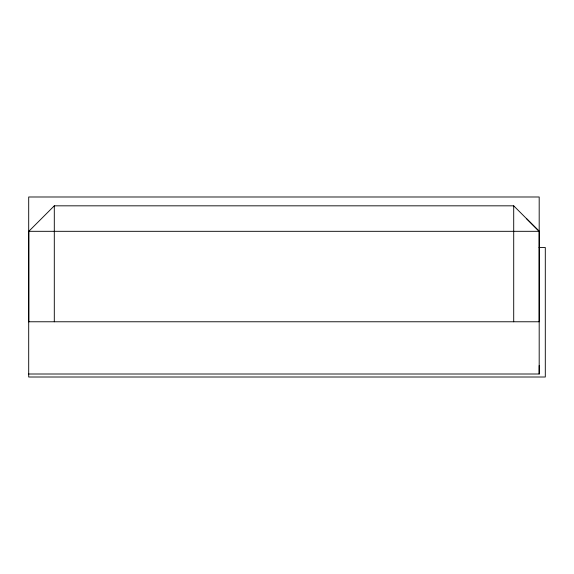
<?xml version="1.0" encoding="UTF-8"?>
<svg xmlns="http://www.w3.org/2000/svg" width="574" height="574" viewBox="0 0 574 574"><rect width="100%" height="100%" fill="white"/><g stroke="black" fill="none" stroke-linecap="round" stroke-linejoin="round"><path stroke-width="0.86" d="M28.7 374.004L539.187 374.004L539.194 365.53M28.808 321.77L28.808 231.315L54.3 205.829L513.708 205.829L539.201 231.315L539.194 321.77L28.7 321.77M28.808 231.315L539.201 231.315L526.451 218.565M539.022 247.516L545.3 247.516L545.3 377.01L28.7 377.01L28.7 196.99L539.187 196.99L539.187 374.004M513.708 205.829L513.708 321.77M54.3 205.829L54.3 321.77"/></g></svg>
